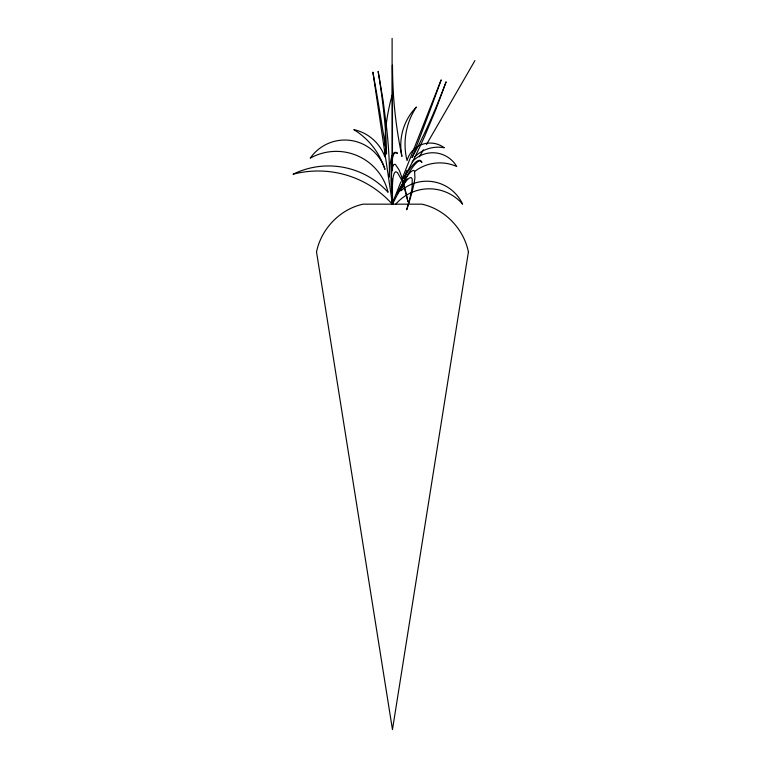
<?xml version="1.0" encoding="UTF-8"?>
<svg xmlns="http://www.w3.org/2000/svg" width="768" height="768" viewBox="0 0 768 768"><rect width="100%" height="100%" fill="white"/><g stroke="black" fill="none" stroke-linecap="round" stroke-linejoin="round"><path stroke-width="1.15" d="M405.043 178.531L404.957 180.518L405.389 175.402A27.83 27.83 0 0 1 406.8 170.496M405.13 176.554L405.389 175.402M400.877 181.853L392.112 204.029A99.322 99.322 0 0 0 293.069 174.221A80.314 80.314 0 0 1 388.07 192.307A53.232 53.232 0 0 0 310.253 158.16A42.067 42.067 0 0 1 384.95 169.392A72.134 72.134 0 0 0 353.808 129.619A42.605 42.605 0 0 1 384.95 157.056A195.792 195.792 0 0 1 384.768 149.77M402.192 178.531L441.168 79.882A423.264 55.238 -68.6 0 1 412.118 157.507M401.002 188.63L403.968 183.494M419.376 156.806L423.437 149.77M426.49 144.48L474.931 60.586M392.112 200.467L392.112 204.029L392.851 204.106A71.827 9.37 81.4 0 1 393.389 175.891L394.426 172.877L395.77 171.706L397.392 172.426L401.299 179.376A67.872 8.861 81.4 0 1 407.962 201.83A62.774 8.189 81.4 0 0 399.139 170.074L395.366 164.342L393.869 164.486L392.688 166.656A66.374 8.659 81.4 0 0 391.776 193.248M397.334 153.187L395.069 152.784L394.109 153.725A92.621 12.086 81.4 0 0 391.786 193.267M421.814 162.307L420.048 160.819L418.752 161.165A92.621 12.086 -68.6 0 0 396.96 194.246A66.374 8.659 -68.6 0 1 411.062 171.638L413.165 170.362L414.538 170.986L414.931 177.83A62.774 8.189 -68.6 0 1 406.694 209.741A67.872 8.861 -68.6 0 0 412.147 186.97L412.243 179.002L411.197 177.562L409.45 177.907L407.05 180A71.827 9.37 -68.6 0 0 392.467 204.163L372.883 72.125A423.264 55.238 81.4 0 1 386.534 153.878M392.467 170.621L392.467 65.184A444.451 444.451 0 0 0 401.933 156.413A54.528 54.528 0 0 1 416.39 107.021A67.248 67.248 0 0 0 407.03 160.579A23.914 23.914 0 0 1 418.762 145.901M392.467 179.002L392.467 204.163M392.112 38.4L392.112 156.605M392.112 160.166L392.112 169.651M403.037 178.877A121.046 15.792 -68.6 0 1 421.843 162.23M403.066 178.781A97.392 12.71 -68.6 0 0 424.675 136.205L435.974 109.2L446.112 81.821A97.162 12.682 -68.6 0 1 412.147 157.392M389.357 176.928A121.046 15.792 81.4 0 1 397.325 153.101M389.338 176.832A97.392 12.71 81.4 0 0 386.765 129.149L383.04 100.118L378.134 71.328A97.162 12.682 81.4 0 1 386.506 153.763M384.778 145.603A195.792 195.792 0 0 1 392.112 95.222M395.789 204.163A44.026 44.026 0 0 1 462.614 204.163A39.552 39.552 0 0 0 400.81 190.877A41.203 41.203 0 0 1 403.018 185.597M419.626 145.459A23.914 23.914 0 0 1 444.317 147.754A33.245 33.245 0 0 0 414.346 157.21M412.157 161.856A27.83 27.83 0 0 1 456.749 166.512A41.203 41.203 0 0 0 414.547 171.562M403.546 184.589A41.203 41.203 0 0 1 407.29 178.829M468.422 251.933L392.467 729.6L316.522 251.933C321.235 228.854 339.965 209.213 363.062 204.163L421.882 204.163C444.979 209.213 463.709 228.854 468.422 251.933"/></g></svg>
